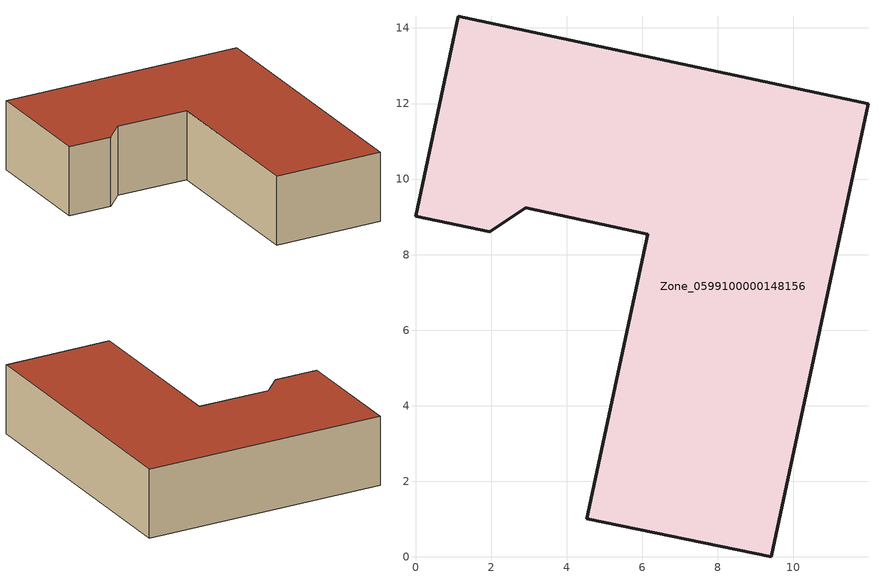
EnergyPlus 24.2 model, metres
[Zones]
Zone_0599100000148156
 floor ground (C_G): 1.14,14.31 11.98,11.99 9.42,0 4.53,1.01 6.15,8.54 2.92,9.24 1.96,8.6 0,9.02 z0
 wall outside (C_F): 2.92,9.24 6.15,8.54 4.53,1.01 9.42,0 11.98,11.99 1.14,14.31 0,9.02 1.96,8.6 2.92,9.24 z0:3.16
 roof outside (C_R): 9.42,0 11.98,11.99 1.14,14.31 0,9.02 1.96,8.6 2.92,9.24 6.15,8.54 4.53,1.01 z3.16
[BUILDING]
Pand.0599100000148156: North Axis=0; Terrain=City; Loads Convergence Tolerance Value=0.04; Temperature Convergence Tolerance Value=0.4; Solar Distribution=FullExterior; Maximum Number of Warmup Days=25; Minimum Number of Warmup Days=1
[Site:Location]
Rotterdam.The.Hague.AP_ZH_NLD Design_Conditions: Latitude=51.96; Longitude=4.45; Time Zone=1; Elevation=-4.5
[SITE:GROUNDTEMPERATURE:BUILDINGSURFACE]
18, 18, 18, 18, 18, 18, 18, 18, 18, 18, 18, 18
[MATERIAL] Thermal Absorptance=0.9; Solar Absorptance=0.7; Visible Absorptance=0.7
Name | Roughness | Thickness | Conductivity | Density | Specific Heat
G.TI.1975-1991 | MediumSmooth | 0.15 | 0.288461 | 540 | 1210
F.TI.1975-1991 | Rough | 0.3 | 0.230769 | 1920 | 840
R.TI.1975-1991 | MediumRough | 0.2 | 0.153846 | 1500 | 1000
[CONSTRUCTION]
C_G: G.TI.1975-1991
C_F: F.TI.1975-1991
C_R: R.TI.1975-1991
[ZONE]
Zone_0599100000148156: Type=1; Multiplier=1; Ceiling Height=Autocalculate; Volume=Autocalculate; Floor Area=autocalculate; Part of Total Floor Area=Yes
[ZONEINFILTRATION:DESIGNFLOWRATE]
Infil_Zone_0599100000148156: Zone or ZoneList or Space or SpaceList=Zone_0599100000148156; Schedule=AlwaysOn; Design Flow Rate Calculation Method=Flow/Area; Flow Rate per Floor Area=0.003; Constant Term Coefficient=1; Temperature Term Coefficient=0; Velocity Term Coefficient=0; Velocity Squared Term Coefficient=0
[HVACTEMPLATE:ZONE:IDEALLOADSAIRSYSTEM]
Zone_0599100000148156: Maximum Heating Supply Air Temperature=50; Minimum Cooling Supply Air Temperature=13; Maximum Heating Supply Air Humidity Ratio=0.0156; Minimum Cooling Supply Air Humidity Ratio=0.0077; Heating Limit=NoLimit; Cooling Limit=NoLimit; Dehumidification Control Type=ConstantSensibleHeatRatio; Cooling Sensible Heat Ratio=0.7; Dehumidification Setpoint=60; Humidification Control Type=None; Humidification Setpoint=30; Outdoor Air Method=None; Outdoor Air Flow Rate per Person=0.00944; Outdoor Air Flow Rate per Zone Floor Area=0; Outdoor Air Flow Rate per Zone=0; Demand Controlled Ventilation Type=None; Outdoor Air Economizer Type=NoEconomizer; Heat Recovery Type=None; Sensible Heat Recovery Effectiveness=0.7; Latent Heat Recovery Effectiveness=0.65
[ZONECONTROL:THERMOSTAT]
ThermostatControl_Zone_0599100000148156: Zone or ZoneList=Zone_0599100000148156; Control Type Schedule=DualSetpointControlType; Control 1=Thermostat_Zone_0599100000148156; Temperature Difference Between Cutout And Setpoint=0
[THERMOSTATSETPOINT:DUALSETPOINT]
Thermostat_Zone_0599100000148156: Heating Setpoint Temperature Schedule=HeatingSetpoint_Zone_0599100000148156; Cooling Setpoint Temperature Schedule=CoolingSetpoint_Zone_0599100000148156
[SCHEDULE:COMPACT]
HeatingSetpoint_Zone_0599100000148156: Through: 12/31, For: AllDays, Until: 24:00, 21
CoolingSetpoint_Zone_0599100000148156: Through: 12/31, For: AllDays, Until: 24:00, 24
DualSetpointControlType: Through: 12/31, For: AllDays, Until: 24:00, 4
AlwaysOn: Through: 12/31, For: AllDays, Until: 24:00, 1
